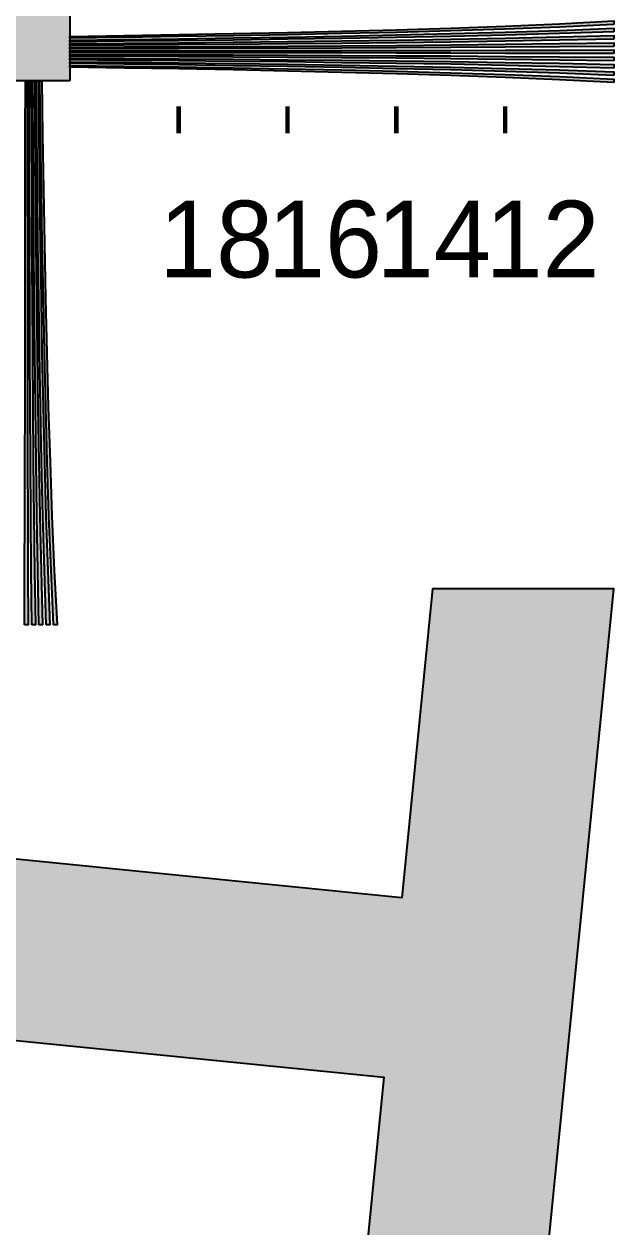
# Model space of a CAD drawing. Header units: millimetres. Extents: x 0 to 791, y 0 to 492.
# Drawn here: x 114.5 to 179.6, y 221.8 to 354.4 of the extents above; entities that cross this region are included whole.
import ezdxf

# ---------------------------------------------------------------- set-up
doc = ezdxf.new("R2010")
doc.units = ezdxf.units.MM
for name, color, linetype in [('LABELS', 7, 'Continuous'), ('PERIPHERY', 7, 'Continuous'), ('SFR', 7, 'Continuous')]:
    doc.layers.add(name, color=color, linetype=linetype)

msp = doc.modelspace()

# ---------------------------------------------------------------- hatches: boundary and pattern name
at = {"layer": 'PERIPHERY', "true_color": 0x000000}
h = msp.add_hatch(color=7, dxfattribs=at)
h.dxf.hatch_style = 1
h.paths.add_polyline_path([(119.56, 348.13), (111.56, 348.13), (111.56, 356.12), (119.56, 356.12), (119.56, 348.13)])
h = msp.add_hatch(color=7, dxfattribs=at)
h.dxf.hatch_style = 1
h.paths.add_polyline_path([(179.56, 354.32), (173.56, 354.05), (167.56, 353.82), (161.56, 353.63), (155.56, 353.46), (149.56, 353.32), (143.56, 353.2), (137.56, 353.08), (131.56, 352.99), (125.56, 352.9), (119.56, 352.82), (119.56, 353.02), (125.56, 353.11), (131.56, 353.21), (137.56, 353.32), (143.56, 353.45), (149.56, 353.59), (155.56, 353.75), (161.56, 353.94), (167.56, 354.15), (173.56, 354.41), (179.56, 354.72), (179.56, 354.32)])
h = msp.add_hatch(color=7, dxfattribs=at)
h.dxf.hatch_style = 1
h.paths.add_polyline_path([(179.56, 353.52), (173.56, 353.32), (167.56, 353.15), (161.56, 353.01), (155.56, 352.89), (149.56, 352.79), (143.56, 352.7), (137.56, 352.61), (131.56, 352.54), (125.56, 352.48), (119.56, 352.42), (119.56, 352.62), (125.56, 352.69), (131.56, 352.76), (137.56, 352.85), (143.56, 352.95), (149.56, 353.05), (155.56, 353.18), (161.56, 353.32), (167.56, 353.49), (173.56, 353.68), (179.56, 353.92), (179.56, 353.52)])
h = msp.add_hatch(color=7, dxfattribs=at)
h.dxf.hatch_style = 1
h.paths.add_polyline_path([(179.56, 352.72), (173.56, 352.59), (167.56, 352.49), (161.56, 352.4), (155.56, 352.32), (149.56, 352.25), (143.56, 352.2), (137.56, 352.14), (131.56, 352.1), (125.56, 352.06), (119.56, 352.02), (119.56, 352.22), (125.56, 352.27), (131.56, 352.32), (137.56, 352.38), (143.56, 352.45), (149.56, 352.52), (155.56, 352.61), (161.56, 352.7), (167.56, 352.82), (173.56, 352.96), (179.56, 353.12), (179.56, 352.72)])
h = msp.add_hatch(color=7, dxfattribs=at)
h.dxf.hatch_style = 1
h.paths.add_polyline_path([(179.56, 351.92), (173.56, 351.87), (167.56, 351.82), (161.56, 351.78), (155.56, 351.75), (149.56, 351.72), (143.56, 351.7), (137.56, 351.67), (131.56, 351.65), (125.56, 351.64), (119.56, 351.62), (119.56, 351.82), (125.56, 351.85), (131.56, 351.88), (137.56, 351.91), (143.56, 351.95), (149.56, 351.99), (155.56, 352.03), (161.56, 352.09), (167.56, 352.15), (173.56, 352.23), (179.56, 352.32), (179.56, 351.92)])
h = msp.add_hatch(color=7, dxfattribs=at)
h.dxf.hatch_style = 1
h.paths.add_polyline_path([(179.56, 351.12), (173.56, 351.14), (167.56, 351.15), (161.56, 351.17), (155.56, 351.18), (149.56, 351.19), (143.56, 351.2), (137.56, 351.2), (131.56, 351.21), (125.56, 351.21), (119.56, 351.22), (119.56, 351.42), (125.56, 351.43), (131.56, 351.43), (137.56, 351.44), (143.56, 351.45), (149.56, 351.45), (155.56, 351.46), (161.56, 351.47), (167.56, 351.49), (173.56, 351.5), (179.56, 351.52), (179.56, 351.12)])
h = msp.add_hatch(color=7, dxfattribs=at)
h.dxf.hatch_style = 1
h.paths.add_polyline_path([(179.56, 350.32), (173.56, 350.41), (167.56, 350.49), (161.56, 350.55), (155.56, 350.61), (149.56, 350.65), (143.56, 350.7), (137.56, 350.73), (131.56, 350.76), (125.56, 350.79), (119.56, 350.82), (119.56, 351.02), (125.56, 351), (131.56, 350.99), (137.56, 350.97), (143.56, 350.95), (149.56, 350.92), (155.56, 350.89), (161.56, 350.86), (167.56, 350.82), (173.56, 350.77), (179.56, 350.72), (179.56, 350.32)])
h = msp.add_hatch(color=7, dxfattribs=at)
h.dxf.hatch_style = 1
h.paths.add_polyline_path([(179.56, 349.52), (173.56, 349.68), (167.56, 349.82), (161.56, 349.94), (155.56, 350.03), (149.56, 350.12), (143.56, 350.2), (137.56, 350.26), (131.56, 350.32), (125.56, 350.37), (119.56, 350.42), (119.56, 350.62), (125.56, 350.58), (131.56, 350.54), (137.56, 350.5), (143.56, 350.45), (149.56, 350.39), (155.56, 350.32), (161.56, 350.24), (167.56, 350.15), (173.56, 350.05), (179.56, 349.92), (179.56, 349.52)])
h = msp.add_hatch(color=7, dxfattribs=at)
h.dxf.hatch_style = 1
h.paths.add_polyline_path([(179.56, 348.72), (173.56, 348.96), (167.56, 349.15), (161.56, 349.32), (155.56, 349.46), (149.56, 349.59), (143.56, 349.7), (137.56, 349.79), (131.56, 349.88), (125.56, 349.95), (119.56, 350.02), (119.56, 350.22), (125.56, 350.16), (131.56, 350.1), (137.56, 350.03), (143.56, 349.95), (149.56, 349.85), (155.56, 349.75), (161.56, 349.63), (167.56, 349.49), (173.56, 349.32), (179.56, 349.12), (179.56, 348.72)])
h = msp.add_hatch(color=7, dxfattribs=at)
h.dxf.hatch_style = 1
h.paths.add_polyline_path([(179.56, 347.92), (173.56, 348.23), (167.56, 348.49), (161.56, 348.7), (155.56, 348.89), (149.56, 349.05), (143.56, 349.2), (137.56, 349.32), (131.56, 349.43), (125.56, 349.53), (119.56, 349.62), (119.56, 349.82), (125.56, 349.74), (131.56, 349.65), (137.56, 349.56), (143.56, 349.45), (149.56, 349.32), (155.56, 349.18), (161.56, 349.01), (167.56, 348.82), (173.56, 348.59), (179.56, 348.32), (179.56, 347.92)])
h = msp.add_hatch(color=7, dxfattribs=at)
h.dxf.hatch_style = 1
h.paths.add_polyline_path([(114.55, 288.13), (114.57, 294.13), (114.58, 300.13), (114.6, 306.13), (114.61, 312.13), (114.62, 318.13), (114.63, 324.13), (114.63, 330.13), (114.64, 336.13), (114.64, 342.13), (114.65, 348.13), (114.85, 348.13), (114.86, 342.13), (114.86, 336.13), (114.87, 330.13), (114.88, 324.13), (114.88, 318.13), (114.89, 312.13), (114.9, 306.13), (114.92, 300.13), (114.93, 294.13), (114.95, 288.13), (114.55, 288.13)])
h = msp.add_hatch(color=7, dxfattribs=at)
h.dxf.hatch_style = 1
h.paths.add_polyline_path([(115.35, 288.13), (115.3, 294.13), (115.25, 300.13), (115.21, 306.13), (115.18, 312.13), (115.15, 318.13), (115.13, 324.13), (115.1, 330.13), (115.08, 336.13), (115.07, 342.13), (115.05, 348.13), (115.25, 348.13), (115.28, 342.13), (115.31, 336.13), (115.34, 330.13), (115.38, 324.13), (115.42, 318.13), (115.46, 312.13), (115.52, 306.13), (115.58, 300.13), (115.66, 294.13), (115.75, 288.13), (115.35, 288.13)])
h = msp.add_hatch(color=7, dxfattribs=at)
h.dxf.hatch_style = 1
h.paths.add_polyline_path([(116.15, 288.13), (116.02, 294.13), (115.92, 300.13), (115.83, 306.13), (115.75, 312.13), (115.68, 318.13), (115.63, 324.13), (115.57, 330.13), (115.53, 336.13), (115.49, 342.13), (115.45, 348.13), (115.65, 348.13), (115.7, 342.13), (115.75, 336.13), (115.81, 330.13), (115.88, 324.13), (115.95, 318.13), (116.04, 312.13), (116.13, 306.13), (116.25, 300.13), (116.39, 294.13), (116.55, 288.13), (116.15, 288.13)])
h = msp.add_hatch(color=7, dxfattribs=at)
h.dxf.hatch_style = 1
h.paths.add_polyline_path([(116.95, 288.13), (116.75, 294.13), (116.58, 300.13), (116.44, 306.13), (116.32, 312.13), (116.22, 318.13), (116.13, 324.13), (116.04, 330.13), (115.97, 336.13), (115.91, 342.13), (115.85, 348.13), (116.05, 348.13), (116.12, 342.13), (116.19, 336.13), (116.28, 330.13), (116.38, 324.13), (116.48, 318.13), (116.61, 312.13), (116.75, 306.13), (116.92, 300.13), (117.11, 294.13), (117.35, 288.13), (116.95, 288.13)])
h = msp.add_hatch(color=7, dxfattribs=at)
h.dxf.hatch_style = 1
h.paths.add_polyline_path([(117.75, 288.13), (117.48, 294.13), (117.25, 300.13), (117.06, 306.13), (116.89, 312.13), (116.75, 318.13), (116.63, 324.13), (116.51, 330.13), (116.42, 336.13), (116.33, 342.13), (116.25, 348.13), (116.45, 348.13), (116.54, 342.13), (116.64, 336.13), (116.75, 330.13), (116.88, 324.13), (117.02, 318.13), (117.18, 312.13), (117.37, 306.13), (117.58, 300.13), (117.84, 294.13), (118.15, 288.13), (117.75, 288.13)])
at = {"layer": 'SFR', "true_color": 0x000000}
h = msp.add_hatch(color=7, dxfattribs=at)
h.dxf.hatch_style = 1
h.paths.add_polyline_path([(59.56, 292.12), (51.56, 212.13), (71.56, 212.13), (74.97, 246.18), (154.17, 238.26), (151.56, 212.12), (171.56, 212.12), (179.56, 292.12), (159.56, 292.12), (156.15, 258.06), (76.95, 265.99), (79.56, 292.12), (59.56, 292.12), (59.56, 292.12)])

# ---------------------------------------------------------------- linework, layer by layer
at = {"layer": 'PERIPHERY', "color": 250}
for points in [[(119.56, 348.13), (111.56, 348.13), (111.56, 356.12), (119.56, 356.12), (119.56, 348.13)], [(179.56, 354.32), (173.56, 354.05), (167.56, 353.82), (161.56, 353.63), (155.56, 353.46), (149.56, 353.32), (143.56, 353.2), (137.56, 353.08), (131.56, 352.99), (125.56, 352.9), (119.56, 352.82), (119.56, 353.02), (125.56, 353.11), (131.56, 353.21), (137.56, 353.32), (143.56, 353.45), (149.56, 353.59), (155.56, 353.75), (161.56, 353.94), (167.56, 354.15), (173.56, 354.41), (179.56, 354.72), (179.56, 354.32)], [(179.56, 353.52), (173.56, 353.32), (167.56, 353.15), (161.56, 353.01), (155.56, 352.89), (149.56, 352.79), (143.56, 352.7), (137.56, 352.61), (131.56, 352.54), (125.56, 352.48), (119.56, 352.42), (119.56, 352.62), (125.56, 352.69), (131.56, 352.76), (137.56, 352.85), (143.56, 352.95), (149.56, 353.05), (155.56, 353.18), (161.56, 353.32), (167.56, 353.49), (173.56, 353.68), (179.56, 353.92), (179.56, 353.52)], [(179.56, 352.72), (173.56, 352.59), (167.56, 352.49), (161.56, 352.4), (155.56, 352.32), (149.56, 352.25), (143.56, 352.2), (137.56, 352.14), (131.56, 352.1), (125.56, 352.06), (119.56, 352.02), (119.56, 352.22), (125.56, 352.27), (131.56, 352.32), (137.56, 352.38), (143.56, 352.45), (149.56, 352.52), (155.56, 352.61), (161.56, 352.7), (167.56, 352.82), (173.56, 352.96), (179.56, 353.12), (179.56, 352.72)], [(179.56, 351.92), (173.56, 351.87), (167.56, 351.82), (161.56, 351.78), (155.56, 351.75), (149.56, 351.72), (143.56, 351.7), (137.56, 351.67), (131.56, 351.65), (125.56, 351.64), (119.56, 351.62), (119.56, 351.82), (125.56, 351.85), (131.56, 351.88), (137.56, 351.91), (143.56, 351.95), (149.56, 351.99), (155.56, 352.03), (161.56, 352.09), (167.56, 352.15), (173.56, 352.23), (179.56, 352.32), (179.56, 351.92)], [(179.56, 351.12), (173.56, 351.14), (167.56, 351.15), (161.56, 351.17), (155.56, 351.18), (149.56, 351.19), (143.56, 351.2), (137.56, 351.2), (131.56, 351.21), (125.56, 351.21), (119.56, 351.22), (119.56, 351.42), (125.56, 351.43), (131.56, 351.43), (137.56, 351.44), (143.56, 351.45), (149.56, 351.45), (155.56, 351.46), (161.56, 351.47), (167.56, 351.49), (173.56, 351.5), (179.56, 351.52), (179.56, 351.12)], [(179.56, 350.32), (173.56, 350.41), (167.56, 350.49), (161.56, 350.55), (155.56, 350.61), (149.56, 350.65), (143.56, 350.7), (137.56, 350.73), (131.56, 350.76), (125.56, 350.79), (119.56, 350.82), (119.56, 351.02), (125.56, 351), (131.56, 350.99), (137.56, 350.97), (143.56, 350.95), (149.56, 350.92), (155.56, 350.89), (161.56, 350.86), (167.56, 350.82), (173.56, 350.77), (179.56, 350.72), (179.56, 350.32)], [(179.56, 349.52), (173.56, 349.68), (167.56, 349.82), (161.56, 349.94), (155.56, 350.03), (149.56, 350.12), (143.56, 350.2), (137.56, 350.26), (131.56, 350.32), (125.56, 350.37), (119.56, 350.42), (119.56, 350.62), (125.56, 350.58), (131.56, 350.54), (137.56, 350.5), (143.56, 350.45), (149.56, 350.39), (155.56, 350.32), (161.56, 350.24), (167.56, 350.15), (173.56, 350.05), (179.56, 349.92), (179.56, 349.52)], [(179.56, 348.72), (173.56, 348.96), (167.56, 349.15), (161.56, 349.32), (155.56, 349.46), (149.56, 349.59), (143.56, 349.7), (137.56, 349.79), (131.56, 349.88), (125.56, 349.95), (119.56, 350.02), (119.56, 350.22), (125.56, 350.16), (131.56, 350.1), (137.56, 350.03), (143.56, 349.95), (149.56, 349.85), (155.56, 349.75), (161.56, 349.63), (167.56, 349.49), (173.56, 349.32), (179.56, 349.12), (179.56, 348.72)], [(179.56, 347.92), (173.56, 348.23), (167.56, 348.49), (161.56, 348.7), (155.56, 348.89), (149.56, 349.05), (143.56, 349.2), (137.56, 349.32), (131.56, 349.43), (125.56, 349.53), (119.56, 349.62), (119.56, 349.82), (125.56, 349.74), (131.56, 349.65), (137.56, 349.56), (143.56, 349.45), (149.56, 349.32), (155.56, 349.18), (161.56, 349.01), (167.56, 348.82), (173.56, 348.59), (179.56, 348.32), (179.56, 347.92)], [(114.55, 288.13), (114.57, 294.13), (114.58, 300.13), (114.6, 306.13), (114.61, 312.13), (114.62, 318.13), (114.63, 324.13), (114.63, 330.13), (114.64, 336.13), (114.64, 342.13), (114.65, 348.13), (114.85, 348.13), (114.86, 342.13), (114.86, 336.13), (114.87, 330.13), (114.88, 324.13), (114.88, 318.13), (114.89, 312.13), (114.9, 306.13), (114.92, 300.13), (114.93, 294.13), (114.95, 288.13), (114.55, 288.13)], [(115.35, 288.13), (115.3, 294.13), (115.25, 300.13), (115.21, 306.13), (115.18, 312.13), (115.15, 318.13), (115.13, 324.13), (115.1, 330.13), (115.08, 336.13), (115.07, 342.13), (115.05, 348.13), (115.25, 348.13), (115.28, 342.13), (115.31, 336.13), (115.34, 330.13), (115.38, 324.13), (115.42, 318.13), (115.46, 312.13), (115.52, 306.13), (115.58, 300.13), (115.66, 294.13), (115.75, 288.13), (115.35, 288.13)], [(116.15, 288.13), (116.02, 294.13), (115.92, 300.13), (115.83, 306.13), (115.75, 312.13), (115.68, 318.13), (115.63, 324.13), (115.57, 330.13), (115.53, 336.13), (115.49, 342.13), (115.45, 348.13), (115.65, 348.13), (115.7, 342.13), (115.75, 336.13), (115.81, 330.13), (115.88, 324.13), (115.95, 318.13), (116.04, 312.13), (116.13, 306.13), (116.25, 300.13), (116.39, 294.13), (116.55, 288.13), (116.15, 288.13)], [(116.95, 288.13), (116.75, 294.13), (116.58, 300.13), (116.44, 306.13), (116.32, 312.13), (116.22, 318.13), (116.13, 324.13), (116.04, 330.13), (115.97, 336.13), (115.91, 342.13), (115.85, 348.13), (116.05, 348.13), (116.12, 342.13), (116.19, 336.13), (116.28, 330.13), (116.38, 324.13), (116.48, 318.13), (116.61, 312.13), (116.75, 306.13), (116.92, 300.13), (117.11, 294.13), (117.35, 288.13), (116.95, 288.13)], [(117.75, 288.13), (117.48, 294.13), (117.25, 300.13), (117.06, 306.13), (116.89, 312.13), (116.75, 318.13), (116.63, 324.13), (116.51, 330.13), (116.42, 336.13), (116.33, 342.13), (116.25, 348.13), (116.45, 348.13), (116.54, 342.13), (116.64, 336.13), (116.75, 330.13), (116.88, 324.13), (117.02, 318.13), (117.18, 312.13), (117.37, 306.13), (117.58, 300.13), (117.84, 294.13), (118.15, 288.13), (117.75, 288.13)]]:
    msp.add_lwpolyline(points, close=True, dxfattribs=at)
at = {"layer": 'PERIPHERY', "color": 250, "lineweight": 35, "const_width": 0.5}
for points in [[(131.56, 342.32), (131.56, 345.32)], [(143.56, 342.32), (143.56, 345.32)], [(155.56, 342.32), (155.56, 345.32)], [(167.56, 342.32), (167.56, 345.32)]]:
    msp.add_lwpolyline(points, dxfattribs=at)
at = {"layer": 'PERIPHERY', "color": 250, "true_color": 0x000000}
for points in [[(119.56, 348.13), (119.56, 356.12), (111.56, 356.12)], [(111.56, 356.12), (111.56, 348.13), (119.56, 348.13)], [(179.56, 354.32), (149.56, 353.59), (119.56, 352.82)], [(179.56, 354.32), (119.56, 352.82), (125.56, 352.9)], [(179.56, 354.32), (125.56, 352.9), (131.56, 352.99)], [(179.56, 354.32), (131.56, 352.99), (137.56, 353.08)], [(179.56, 354.32), (137.56, 353.08), (143.56, 353.2)], [(179.56, 354.32), (143.56, 353.2), (149.56, 353.32)], [(179.56, 354.32), (155.56, 353.75), (149.56, 353.59)], [(179.56, 354.32), (149.56, 353.32), (155.56, 353.46)], [(179.56, 354.32), (161.56, 353.94), (155.56, 353.75)], [(179.56, 354.32), (155.56, 353.46), (161.56, 353.63)], [(179.56, 354.32), (167.56, 354.15), (161.56, 353.94)], [(179.56, 354.32), (161.56, 353.63), (167.56, 353.82)], [(179.56, 354.32), (173.56, 354.41), (167.56, 354.15)], [(167.56, 353.82), (173.56, 354.05), (179.56, 354.32)], [(179.56, 354.32), (179.56, 354.72), (173.56, 354.41)], [(149.56, 353.59), (143.56, 353.45), (119.56, 352.82)], [(179.56, 353.52), (137.56, 352.85), (119.56, 352.42)], [(179.56, 353.52), (119.56, 352.42), (125.56, 352.48)], [(143.56, 353.45), (137.56, 353.32), (119.56, 352.82)], [(137.56, 353.32), (131.56, 353.21), (119.56, 352.82)], [(131.56, 353.21), (125.56, 353.11), (119.56, 352.82)], [(125.56, 353.11), (119.56, 353.02), (119.56, 352.82)], [(137.56, 352.85), (131.56, 352.76), (119.56, 352.42)], [(131.56, 352.76), (125.56, 352.69), (119.56, 352.42)], [(179.56, 353.52), (125.56, 352.48), (131.56, 352.54)], [(179.56, 353.52), (131.56, 352.54), (137.56, 352.61)], [(179.56, 353.52), (143.56, 352.95), (137.56, 352.85)], [(179.56, 353.52), (137.56, 352.61), (143.56, 352.7)], [(179.56, 353.52), (149.56, 353.05), (143.56, 352.95)], [(179.56, 353.52), (143.56, 352.7), (149.56, 352.79)], [(179.56, 353.52), (155.56, 353.18), (149.56, 353.05)], [(179.56, 353.52), (149.56, 352.79), (155.56, 352.89)], [(179.56, 353.52), (161.56, 353.32), (155.56, 353.18)], [(179.56, 353.52), (155.56, 352.89), (161.56, 353.01)], [(179.56, 353.52), (167.56, 353.49), (161.56, 353.32)], [(179.56, 353.52), (161.56, 353.01), (167.56, 353.15)], [(179.56, 352.72), (167.56, 352.82), (161.56, 352.7)], [(179.56, 353.52), (173.56, 353.68), (167.56, 353.49)], [(167.56, 353.15), (173.56, 353.32), (179.56, 353.52)], [(179.56, 352.72), (173.56, 352.96), (167.56, 352.82)], [(179.56, 353.52), (179.56, 353.92), (173.56, 353.68)], [(179.56, 352.72), (179.56, 353.12), (173.56, 352.96)], [(179.56, 352.72), (125.56, 352.27), (119.56, 352.22)], [(179.56, 352.72), (119.56, 352.22), (119.56, 352.02)], [(179.56, 352.72), (119.56, 352.02), (125.56, 352.06)], [(125.56, 352.69), (119.56, 352.62), (119.56, 352.42)], [(179.56, 351.92), (125.56, 351.85), (119.56, 351.82)], [(179.56, 351.92), (119.56, 351.82), (119.56, 351.62)], [(179.56, 351.92), (119.56, 351.62), (125.56, 351.64)], [(179.56, 351.12), (125.56, 351.43), (119.56, 351.42)], [(179.56, 352.72), (131.56, 352.32), (125.56, 352.27)], [(179.56, 352.72), (125.56, 352.06), (131.56, 352.1)], [(179.56, 351.92), (131.56, 351.88), (125.56, 351.85)], [(179.56, 351.92), (125.56, 351.64), (131.56, 351.65)], [(179.56, 351.12), (131.56, 351.43), (125.56, 351.43)], [(179.56, 352.72), (137.56, 352.38), (131.56, 352.32)], [(179.56, 352.72), (131.56, 352.1), (137.56, 352.14)], [(179.56, 351.92), (137.56, 351.91), (131.56, 351.88)], [(179.56, 351.92), (131.56, 351.65), (137.56, 351.67)], [(179.56, 351.12), (137.56, 351.44), (131.56, 351.43)], [(179.56, 352.72), (143.56, 352.45), (137.56, 352.38)], [(179.56, 352.72), (137.56, 352.14), (143.56, 352.2)], [(179.56, 351.92), (143.56, 351.95), (137.56, 351.91)], [(179.56, 351.92), (137.56, 351.67), (143.56, 351.7)], [(179.56, 351.12), (143.56, 351.45), (137.56, 351.44)], [(179.56, 352.72), (149.56, 352.52), (143.56, 352.45)], [(179.56, 352.72), (143.56, 352.2), (149.56, 352.25)], [(179.56, 351.92), (149.56, 351.99), (143.56, 351.95)], [(179.56, 351.92), (143.56, 351.7), (149.56, 351.72)], [(179.56, 351.12), (149.56, 351.45), (143.56, 351.45)], [(179.56, 352.72), (155.56, 352.61), (149.56, 352.52)], [(179.56, 352.72), (149.56, 352.25), (155.56, 352.32)], [(179.56, 351.92), (155.56, 352.03), (149.56, 351.99)], [(179.56, 351.92), (149.56, 351.72), (155.56, 351.75)], [(179.56, 351.12), (155.56, 351.46), (149.56, 351.45)], [(179.56, 352.72), (161.56, 352.7), (155.56, 352.61)], [(179.56, 352.72), (155.56, 352.32), (161.56, 352.4)], [(179.56, 351.92), (161.56, 352.09), (155.56, 352.03)], [(179.56, 351.92), (155.56, 351.75), (161.56, 351.78)], [(179.56, 351.12), (161.56, 351.47), (155.56, 351.46)], [(179.56, 352.72), (161.56, 352.4), (167.56, 352.49)], [(179.56, 351.92), (167.56, 352.15), (161.56, 352.09)], [(179.56, 351.92), (161.56, 351.78), (167.56, 351.82)], [(179.56, 351.12), (167.56, 351.49), (161.56, 351.47)], [(167.56, 352.49), (173.56, 352.59), (179.56, 352.72)], [(179.56, 351.92), (173.56, 352.23), (167.56, 352.15)], [(167.56, 351.82), (173.56, 351.87), (179.56, 351.92)], [(179.56, 351.12), (173.56, 351.5), (167.56, 351.49)], [(179.56, 351.92), (179.56, 352.32), (173.56, 352.23)], [(179.56, 351.12), (179.56, 351.52), (173.56, 351.5)], [(119.56, 351.42), (119.56, 351.22), (125.56, 351.21)], [(119.56, 351.42), (125.56, 351.21), (131.56, 351.21)], [(119.56, 351.42), (131.56, 351.21), (137.56, 351.2)], [(119.56, 351.42), (137.56, 351.2), (143.56, 351.2)], [(119.56, 351.42), (143.56, 351.2), (149.56, 351.19)], [(119.56, 351.42), (149.56, 351.19), (155.56, 351.18)], [(119.56, 351.42), (155.56, 351.18), (161.56, 351.17)], [(119.56, 351.42), (161.56, 351.17), (167.56, 351.15)], [(119.56, 351.42), (167.56, 351.15), (173.56, 351.14)], [(119.56, 351.42), (173.56, 351.14), (179.56, 351.12)], [(125.56, 351), (119.56, 351.02), (119.56, 350.82)], [(137.56, 350.97), (125.56, 351), (119.56, 350.82)], [(137.56, 350.97), (119.56, 350.82), (125.56, 350.79)], [(149.56, 350.39), (125.56, 350.58), (119.56, 350.62)], [(149.56, 350.39), (119.56, 350.62), (119.56, 350.42)], [(149.56, 350.39), (119.56, 350.42), (125.56, 350.37)], [(155.56, 349.75), (125.56, 350.16), (119.56, 350.22)], [(155.56, 349.75), (119.56, 350.22), (119.56, 350.02)], [(137.56, 350.97), (131.56, 350.99), (125.56, 351)], [(137.56, 350.97), (125.56, 350.79), (131.56, 350.76)], [(149.56, 350.39), (131.56, 350.54), (125.56, 350.58)], [(149.56, 350.39), (125.56, 350.37), (131.56, 350.32)], [(155.56, 349.75), (131.56, 350.1), (125.56, 350.16)], [(137.56, 350.97), (131.56, 350.76), (137.56, 350.73)], [(149.56, 350.39), (137.56, 350.5), (131.56, 350.54)], [(149.56, 350.39), (131.56, 350.32), (137.56, 350.26)], [(179.56, 350.32), (143.56, 350.95), (137.56, 350.97)], [(137.56, 350.97), (137.56, 350.73), (143.56, 350.7)], [(137.56, 350.97), (143.56, 350.7), (149.56, 350.65)], [(137.56, 350.97), (149.56, 350.65), (155.56, 350.61)], [(137.56, 350.97), (155.56, 350.61), (161.56, 350.55)], [(137.56, 350.97), (161.56, 350.55), (167.56, 350.49)], [(137.56, 350.97), (167.56, 350.49), (173.56, 350.41)], [(137.56, 350.97), (173.56, 350.41), (179.56, 350.32)], [(149.56, 350.39), (143.56, 350.45), (137.56, 350.5)], [(149.56, 350.39), (137.56, 350.26), (143.56, 350.2)], [(179.56, 350.32), (149.56, 350.92), (143.56, 350.95)], [(149.56, 350.39), (143.56, 350.2), (149.56, 350.12)], [(179.56, 350.32), (155.56, 350.89), (149.56, 350.92)], [(179.56, 349.52), (155.56, 350.32), (149.56, 350.39)], [(149.56, 350.39), (149.56, 350.12), (155.56, 350.03)], [(149.56, 350.39), (155.56, 350.03), (161.56, 349.94)], [(149.56, 350.39), (161.56, 349.94), (167.56, 349.82)], [(149.56, 350.39), (167.56, 349.82), (173.56, 349.68)], [(149.56, 350.39), (173.56, 349.68), (179.56, 349.52)], [(179.56, 350.32), (161.56, 350.86), (155.56, 350.89)], [(179.56, 349.52), (161.56, 350.24), (155.56, 350.32)], [(179.56, 350.32), (167.56, 350.82), (161.56, 350.86)], [(179.56, 349.52), (167.56, 350.15), (161.56, 350.24)], [(179.56, 350.32), (173.56, 350.77), (167.56, 350.82)], [(179.56, 349.52), (173.56, 350.05), (167.56, 350.15)], [(179.56, 350.32), (179.56, 350.72), (173.56, 350.77)], [(155.56, 349.75), (119.56, 350.02), (125.56, 349.95)], [(155.56, 349.18), (125.56, 349.74), (119.56, 349.82)], [(155.56, 349.18), (119.56, 349.82), (119.56, 349.62)], [(155.56, 349.18), (119.56, 349.62), (125.56, 349.53)], [(155.56, 349.75), (125.56, 349.95), (131.56, 349.88)], [(155.56, 349.18), (131.56, 349.65), (125.56, 349.74)], [(155.56, 349.18), (125.56, 349.53), (131.56, 349.43)], [(155.56, 349.75), (137.56, 350.03), (131.56, 350.1)], [(155.56, 349.75), (131.56, 349.88), (137.56, 349.79)], [(155.56, 349.18), (137.56, 349.56), (131.56, 349.65)], [(155.56, 349.18), (131.56, 349.43), (137.56, 349.32)], [(149.56, 349.85), (143.56, 349.95), (137.56, 350.03)], [(155.56, 349.75), (149.56, 349.85), (137.56, 350.03)], [(155.56, 349.75), (137.56, 349.79), (143.56, 349.7)], [(155.56, 349.18), (143.56, 349.45), (137.56, 349.56)], [(155.56, 349.18), (137.56, 349.32), (143.56, 349.2)], [(155.56, 349.75), (143.56, 349.7), (149.56, 349.59)], [(155.56, 349.18), (149.56, 349.32), (143.56, 349.45)], [(155.56, 349.18), (143.56, 349.2), (149.56, 349.05)], [(155.56, 349.75), (149.56, 349.59), (155.56, 349.46)], [(155.56, 349.18), (149.56, 349.05), (155.56, 348.89)], [(179.56, 348.72), (161.56, 349.63), (155.56, 349.75)], [(155.56, 349.75), (155.56, 349.46), (161.56, 349.32)], [(155.56, 349.75), (161.56, 349.32), (167.56, 349.15)], [(155.56, 349.75), (167.56, 349.15), (173.56, 348.96)], [(155.56, 349.75), (173.56, 348.96), (179.56, 348.72)], [(179.56, 347.92), (161.56, 349.01), (155.56, 349.18)], [(155.56, 349.18), (155.56, 348.89), (161.56, 348.7)], [(155.56, 349.18), (161.56, 348.7), (167.56, 348.49)], [(155.56, 349.18), (167.56, 348.49), (173.56, 348.23)], [(155.56, 349.18), (173.56, 348.23), (179.56, 347.92)], [(179.56, 348.72), (167.56, 349.49), (161.56, 349.63)], [(179.56, 347.92), (167.56, 348.82), (161.56, 349.01)], [(179.56, 348.72), (173.56, 349.32), (167.56, 349.49)], [(179.56, 347.92), (173.56, 348.59), (167.56, 348.82)], [(179.56, 349.52), (179.56, 349.92), (173.56, 350.05)], [(179.56, 348.72), (179.56, 349.12), (173.56, 349.32)], [(114.55, 288.13), (114.86, 342.13), (114.85, 348.13)], [(114.85, 348.13), (114.57, 294.13), (114.55, 288.13)], [(114.85, 348.13), (114.58, 300.13), (114.57, 294.13)], [(114.85, 348.13), (114.6, 306.13), (114.58, 300.13)], [(114.85, 348.13), (114.61, 312.13), (114.6, 306.13)], [(114.85, 348.13), (114.62, 318.13), (114.61, 312.13)], [(114.85, 348.13), (114.63, 324.13), (114.62, 318.13)], [(114.85, 348.13), (114.64, 336.13), (114.63, 330.13)], [(114.85, 348.13), (114.63, 330.13), (114.63, 324.13)], [(114.85, 348.13), (114.65, 348.13), (114.64, 342.13)], [(114.85, 348.13), (114.64, 342.13), (114.64, 336.13)], [(115.35, 288.13), (115.25, 348.13), (115.05, 348.13)], [(115.35, 288.13), (115.05, 348.13), (115.07, 342.13)], [(115.35, 288.13), (115.28, 342.13), (115.25, 348.13)], [(116.15, 288.13), (115.65, 348.13), (115.45, 348.13)], [(116.15, 288.13), (115.45, 348.13), (115.49, 342.13)], [(116.15, 288.13), (115.7, 342.13), (115.65, 348.13)], [(116.12, 342.13), (116.05, 348.13), (115.85, 348.13)], [(116.19, 336.13), (116.12, 342.13), (115.85, 348.13)], [(116.28, 330.13), (116.19, 336.13), (115.85, 348.13)], [(116.95, 288.13), (116.28, 330.13), (115.85, 348.13)], [(116.95, 288.13), (115.85, 348.13), (115.91, 342.13)], [(116.54, 342.13), (116.45, 348.13), (116.25, 348.13)], [(116.64, 336.13), (116.54, 342.13), (116.25, 348.13)], [(116.75, 330.13), (116.64, 336.13), (116.25, 348.13)], [(116.88, 324.13), (116.75, 330.13), (116.25, 348.13)], [(117.02, 318.13), (116.88, 324.13), (116.25, 348.13)], [(117.75, 288.13), (117.02, 318.13), (116.25, 348.13)], [(117.75, 288.13), (116.25, 348.13), (116.33, 342.13)], [(179.56, 347.92), (179.56, 348.32), (173.56, 348.59)], [(114.55, 288.13), (114.86, 336.13), (114.86, 342.13)], [(115.35, 288.13), (115.07, 342.13), (115.08, 336.13)], [(115.35, 288.13), (115.31, 336.13), (115.28, 342.13)], [(116.15, 288.13), (115.49, 342.13), (115.53, 336.13)], [(116.15, 288.13), (115.75, 336.13), (115.7, 342.13)], [(116.95, 288.13), (115.91, 342.13), (115.97, 336.13)], [(117.75, 288.13), (116.33, 342.13), (116.42, 336.13)], [(114.55, 288.13), (114.87, 330.13), (114.86, 336.13)], [(115.35, 288.13), (115.08, 336.13), (115.1, 330.13)], [(115.35, 288.13), (115.34, 330.13), (115.31, 336.13)], [(116.15, 288.13), (115.53, 336.13), (115.57, 330.13)], [(116.15, 288.13), (115.81, 330.13), (115.75, 336.13)], [(116.95, 288.13), (115.97, 336.13), (116.04, 330.13)], [(117.75, 288.13), (116.42, 336.13), (116.51, 330.13)], [(114.55, 288.13), (114.88, 324.13), (114.87, 330.13)], [(115.35, 288.13), (115.1, 330.13), (115.13, 324.13)], [(115.35, 288.13), (115.38, 324.13), (115.34, 330.13)], [(116.15, 288.13), (115.57, 330.13), (115.63, 324.13)], [(116.15, 288.13), (115.88, 324.13), (115.81, 330.13)], [(116.95, 288.13), (116.04, 330.13), (116.13, 324.13)], [(116.95, 288.13), (116.38, 324.13), (116.28, 330.13)], [(117.75, 288.13), (116.51, 330.13), (116.63, 324.13)], [(114.55, 288.13), (114.88, 318.13), (114.88, 324.13)], [(115.35, 288.13), (115.13, 324.13), (115.15, 318.13)], [(115.35, 288.13), (115.42, 318.13), (115.38, 324.13)], [(116.15, 288.13), (115.63, 324.13), (115.68, 318.13)], [(116.15, 288.13), (115.95, 318.13), (115.88, 324.13)], [(116.95, 288.13), (116.13, 324.13), (116.22, 318.13)], [(116.95, 288.13), (116.48, 318.13), (116.38, 324.13)], [(117.75, 288.13), (116.63, 324.13), (116.75, 318.13)], [(114.55, 288.13), (114.89, 312.13), (114.88, 318.13)], [(115.35, 288.13), (115.15, 318.13), (115.18, 312.13)], [(115.35, 288.13), (115.46, 312.13), (115.42, 318.13)], [(116.15, 288.13), (115.68, 318.13), (115.75, 312.13)], [(116.15, 288.13), (116.04, 312.13), (115.95, 318.13)], [(116.95, 288.13), (116.22, 318.13), (116.32, 312.13)], [(116.95, 288.13), (116.61, 312.13), (116.48, 318.13)], [(117.75, 288.13), (116.75, 318.13), (116.89, 312.13)], [(117.75, 288.13), (117.18, 312.13), (117.02, 318.13)], [(114.55, 288.13), (114.9, 306.13), (114.89, 312.13)], [(115.35, 288.13), (115.18, 312.13), (115.21, 306.13)], [(115.35, 288.13), (115.52, 306.13), (115.46, 312.13)], [(116.15, 288.13), (115.75, 312.13), (115.83, 306.13)], [(116.15, 288.13), (116.13, 306.13), (116.04, 312.13)], [(116.95, 288.13), (116.32, 312.13), (116.44, 306.13)], [(116.95, 288.13), (116.75, 306.13), (116.61, 312.13)], [(117.75, 288.13), (116.89, 312.13), (117.06, 306.13)], [(117.75, 288.13), (117.37, 306.13), (117.18, 312.13)], [(114.55, 288.13), (114.92, 300.13), (114.9, 306.13)], [(115.35, 288.13), (115.21, 306.13), (115.25, 300.13)], [(115.35, 288.13), (115.58, 300.13), (115.52, 306.13)], [(116.15, 288.13), (115.83, 306.13), (115.92, 300.13)], [(116.15, 288.13), (116.25, 300.13), (116.13, 306.13)], [(116.95, 288.13), (116.44, 306.13), (116.58, 300.13)], [(116.95, 288.13), (116.92, 300.13), (116.75, 306.13)], [(117.75, 288.13), (117.06, 306.13), (117.25, 300.13)], [(117.75, 288.13), (117.58, 300.13), (117.37, 306.13)], [(114.55, 288.13), (114.93, 294.13), (114.92, 300.13)], [(115.25, 300.13), (115.3, 294.13), (115.35, 288.13)], [(115.35, 288.13), (115.66, 294.13), (115.58, 300.13)], [(115.92, 300.13), (116.02, 294.13), (116.15, 288.13)], [(116.15, 288.13), (116.39, 294.13), (116.25, 300.13)], [(116.58, 300.13), (116.75, 294.13), (116.95, 288.13)], [(116.95, 288.13), (117.11, 294.13), (116.92, 300.13)], [(117.25, 300.13), (117.48, 294.13), (117.75, 288.13)], [(117.75, 288.13), (117.84, 294.13), (117.58, 300.13)], [(114.55, 288.13), (114.95, 288.13), (114.93, 294.13)], [(115.35, 288.13), (115.75, 288.13), (115.66, 294.13)], [(116.15, 288.13), (116.55, 288.13), (116.39, 294.13)], [(116.95, 288.13), (117.35, 288.13), (117.11, 294.13)], [(117.75, 288.13), (118.15, 288.13), (117.84, 294.13)]]:
    msp.add_solid(points, dxfattribs=at)
at = {"layer": 'SFR', "color": 250}
msp.add_lwpolyline([(59.56, 292.12), (51.56, 212.13), (71.56, 212.13), (74.97, 246.18), (154.17, 238.26), (151.56, 212.12), (171.56, 212.12), (179.56, 292.12), (159.56, 292.12), (156.15, 258.06), (76.95, 265.99), (79.56, 292.12), (59.56, 292.12), (59.56, 292.12)], close=True, dxfattribs=at)
at = {"layer": 'SFR', "color": 250, "true_color": 0x000000}
for points in [[(154.17, 238.26), (171.56, 212.12), (179.56, 292.12)], [(154.17, 238.26), (179.56, 292.12), (159.56, 292.12)], [(154.17, 238.26), (159.56, 292.12), (156.15, 258.06)], [(74.97, 246.18), (156.15, 258.06), (76.95, 265.99)], [(74.97, 246.18), (154.17, 238.26), (156.15, 258.06)], [(154.17, 238.26), (151.56, 212.12), (171.56, 212.12)]]:
    msp.add_solid(points, dxfattribs=at)

# ---------------------------------------------------------------- texts
at = {"layer": 'LABELS', "color": 250}
for s, p in [('18', (129.39, 326.44)), ('16', (141.39, 326.44)), ('14', (153.39, 326.44)), ('12', (165.39, 326.44))]:
    msp.add_text(s, height=8.467, dxfattribs=at).set_placement(p)

doc.saveas('drawing.dxf')
